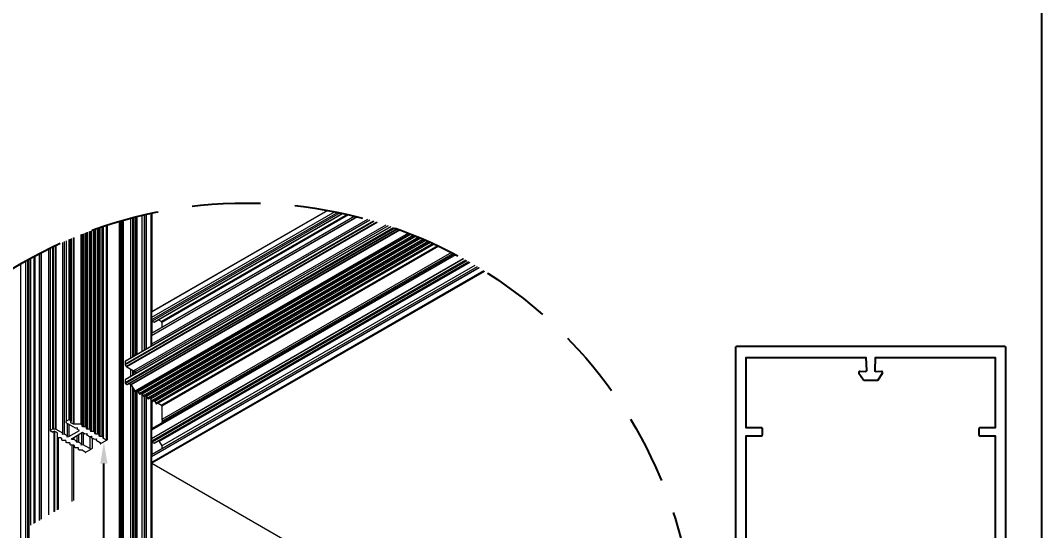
# Model space of a CAD drawing. Header units: millimetres. Extents: x 39 to 459, y 26 to 647.
# Drawn here: x 154.2 to 248.6, y 126.9 to 174.1 of the extents above; entities that cross this region are included whole.
import ezdxf

# ---------------------------------------------------------------- set-up
doc = ezdxf.new("R2010")
doc.units = ezdxf.units.MM
doc.header["$PDSIZE"] = -1
doc.linetypes.add('DASH2', pattern=[19.05, 12.7, -6.35])
doc.layers.add('ANTET', color=7, linetype='Continuous')
doc.dimstyles.new('ISO-25$0', dxfattribs={"dimtxt": 2.5, "dimasz": 2.5, "dimexe": 1.25, "dimexo": 0.625, "dimtad": 1, "dimtxsty": 'Standard', "dimcen": 2.5, "dimadec": 0, "dimazin": 0, "dimtfac": 1, "dimtmove": 0, "dimatfit": 3, "dimfxl": 1, "dimarcsym": 0})

# ---------------------------------------------------------------- blocks, each defined once
blk = doc.blocks.new('*D13')
at = {"layer": 'ANTET', "color": 0, "lineweight": -2}
for p, q in [((161.897, 135.123), (161.912, 135.123)), ((161.912, 97.893), (161.912, 133.123)), ((161.912, 95.893), (161.912, 95.893))]:
    blk.add_line(p, q, dxfattribs=at)
at = {"layer": 'ANTET', "color": 0}
for points in [[(162.246, 133.123), (161.579, 133.123), (161.912, 135.123)], [(161.579, 97.893), (162.246, 97.893), (161.912, 95.893)]]:
    blk.add_solid(points, dxfattribs=at)
at = {"layer": 'Defpoints', "color": 0}
for p in [(161.897, 135.123), (161.912, 135.123), (161.912, 95.893)]:
    blk.add_point(p, dxfattribs=at)
at = {"layer": 'ANTET', "color": 0, "insert": (160.011, 115.508), "char_height": 2.5, "attachment_point": 5, "rotation": 90}
blk.add_mtext('{\\fArial|b0|i0|c0|p0;140 mm}', dxfattribs=at)
blk = doc.blocks.new('MN50.S.1')
at = {"color": 252}
blk.add_lwpolyline([(9907.25, 888.558), (9907.25, 1185.558), (10117.25, 1185.558), (10117.25, 888.558)], close=True, dxfattribs=at)

msp = doc.modelspace()

# ---------------------------------------------------------------- linework, layer by layer
at = {"color": 8, "linetype": 'Continuous', "lineweight": 15}
for p, q in [((164.361, 155.819), (164.361, 142.872)), ((164.365, 155.82), (164.365, 142.874)), ((164.552, 155.87), (164.552, 142.982)), ((164.691, 155.906), (164.691, 143.062)), ((164.846, 155.946), (164.846, 143.152)), ((165.656, 156.143), (165.656, 143.619)), ((165.813, 156.18), (165.813, 143.71)), ((165.817, 156.181), (165.817, 143.712)), ((166.254, 156.278), (166.254, 143.964)), ((166.351, 156.299), (166.351, 147.189)), ((183.742, 156.317), (166.39, 146.302)), ((183.967, 156.268), (166.545, 146.213)), ((184.386, 156.174), (167.224, 146.269)), ((184.525, 156.142), (167.273, 146.185)), ((192.105, 153.578), (166.622, 138.871)), ((192.31, 153.486), (166.713, 138.713)), ((192.447, 153.423), (166.937, 138.699)), ((192.765, 153.274), (167.224, 138.533)), ((192.872, 153.224), (167.273, 138.449)), ((196.587, 151.224), (166.302, 133.745)), ((196.591, 151.221), (166.302, 133.74)), ((196.433, 151.316), (166.317, 133.935)), ((195.472, 151.876), (166.39, 135.091)), ((195.628, 151.787), (166.545, 135.002)), ((197.014, 150.961), (166.302, 133.236)), ((197.108, 150.903), (166.351, 133.152)), ((166.351, 146.338), (166.351, 145.193)), ((164.361, 141.868), (164.361, 141.162)), ((164.365, 141.865), (164.365, 141.165)), ((164.552, 141.757), (164.552, 141.272)), ((164.691, 141.727), (164.691, 141.353)), ((164.846, 141.588), (164.846, 141.442)), ((164.361, 140.466), (164.361, 98.427)), ((164.365, 140.464), (164.365, 98.429)), ((164.552, 140.214), (164.552, 98.52)), ((164.691, 139.973), (164.691, 98.516)), ((164.846, 139.77), (164.846, 98.427)), ((165.656, 139.328), (165.656, 99.157)), ((165.813, 139.36), (165.813, 99.265)), ((165.817, 139.356), (165.817, 99.267)), ((166.254, 139.061), (166.254, 99.519)), ((166.351, 138.903), (166.351, 136.347)), ((158.828, 136.993), (158.828, 136.937)), ((157.274, 136.096), (157.274, 128.65)), ((157.347, 136.105), (157.347, 128.692)), ((157.59, 135.97), (157.59, 128.832)), ((157.687, 135.497), (157.687, 128.888)), ((160.599, 135.637), (160.599, 134.513)), ((160.842, 135.494), (160.842, 134.513)), ((161.57, 135.074), (161.57, 134.934)), ((166.351, 135.127), (166.351, 133.982)), ((160.187, 134.191), (160.187, 134.135)), ((166.351, 133.152), (166.351, 99.519))]:
    msp.add_line(p, q, dxfattribs=at)
at = {"color": 7, "linetype": 'Continuous', "lineweight": 15}
for p, q in [((164.866, 143.163), (164.866, 155.951)), ((164.943, 155.97), (164.943, 143.208)), ((165.428, 156.09), (165.428, 143.488)), ((165.632, 156.138), (165.632, 143.605)), ((182.6, 156.543), (166.302, 147.137)), ((183.255, 156.417), (166.302, 146.633)), ((183.262, 156.416), (166.302, 146.628)), ((185.339, 155.943), (166.302, 144.956)), ((185.344, 155.941), (166.302, 144.951)), ((182.569, 156.549), (166.316, 147.169)), ((183.538, 156.359), (166.317, 146.421)), ((185.12, 155.998), (166.317, 145.146)), ((185.086, 156.006), (166.338, 145.186)), ((166.579, 146.209), (183.996, 156.261)), ((161.147, 154.818), (161.147, 135.888)), ((161.329, 154.882), (161.329, 135.888)), ((161.432, 154.918), (161.432, 135.829)), ((161.535, 154.954), (161.535, 135.664)), ((161.717, 155.016), (161.717, 135.664)), ((161.82, 155.051), (161.82, 135.605)), ((161.84, 155.058), (161.84, 135.478)), ((162.128, 155.154), (162.128, 135.312)), ((162.225, 155.186), (162.225, 135.312)), ((163.317, 155.525), (163.317, 96.704)), ((163.463, 155.568), (163.463, 96.788)), ((163.581, 155.602), (163.581, 97.895)), ((163.681, 155.631), (163.681, 98.035)), ((186.503, 155.628), (163.875, 142.568)), ((186.794, 155.543), (163.875, 142.316)), ((188.424, 155.027), (163.875, 140.859)), ((188.698, 154.933), (163.875, 140.606)), ((186.476, 155.635), (163.89, 142.6)), ((186.858, 155.524), (163.89, 142.268)), ((188.399, 155.036), (163.89, 140.89)), ((188.819, 154.891), (163.924, 140.522)), ((187.114, 155.448), (163.987, 142.1)), ((188.399, 155.036), (163.987, 140.946)), ((187.178, 155.429), (164.021, 142.064)), ((189, 154.827), (164.069, 140.438)), ((164.104, 140.435), (189.025, 154.818)), ((187.987, 155.173), (164.647, 141.702)), ((188.184, 155.108), (164.802, 141.613)), ((186.273, 155.693), (166.302, 144.167)), ((158.755, 153.88), (158.755, 137.175)), ((158.9, 153.942), (158.9, 137.091)), ((158.92, 137.063), (158.92, 153.95)), ((159.07, 154.013), (159.07, 136.796)), ((159.119, 154.034), (159.119, 136.785)), ((159.776, 154.301), (159.776, 136.785)), ((159.879, 154.342), (159.879, 136.725)), ((159.982, 154.382), (159.982, 136.561)), ((160.164, 154.453), (160.164, 136.561)), ((160.267, 154.493), (160.267, 136.501)), ((160.37, 154.532), (160.37, 136.337)), ((160.552, 154.6), (160.552, 136.337)), ((160.655, 154.639), (160.655, 136.277)), ((160.758, 154.677), (160.758, 136.113)), ((160.941, 154.743), (160.941, 136.113)), ((161.044, 154.781), (161.044, 136.053)), ((189.209, 154.752), (164.409, 140.438)), ((189.269, 154.73), (164.444, 140.402)), ((190.065, 154.431), (164.772, 139.833)), ((190.188, 154.383), (164.875, 139.774)), ((190.311, 154.335), (165.069, 139.767)), ((190.527, 154.249), (165.16, 139.609)), ((190.648, 154.2), (165.263, 139.55)), ((190.769, 154.151), (165.457, 139.543)), ((190.982, 154.064), (165.549, 139.385)), ((191.101, 154.014), (165.652, 139.326)), ((191.221, 153.964), (165.846, 139.319)), ((191.431, 153.875), (165.937, 139.161)), ((156.789, 152.977), (156.789, 128.37)), ((156.939, 153.05), (156.939, 136.166)), ((156.959, 153.06), (156.959, 136.194)), ((157.177, 153.165), (157.177, 136.32)), ((157.226, 153.188), (157.226, 136.332)), ((157.42, 153.28), (157.42, 136.332)), ((157.469, 153.303), (157.469, 136.32)), ((158.095, 153.591), (158.095, 135.959)), ((158.25, 153.66), (158.25, 135.869)), ((158.419, 153.734), (158.419, 137.021)), ((158.439, 153.743), (158.439, 137.049)), ((158.658, 153.838), (158.658, 137.175)), ((191.549, 153.824), (166.04, 139.101)), ((191.666, 153.773), (166.234, 139.095)), ((191.873, 153.682), (166.325, 138.937)), ((191.99, 153.63), (166.428, 138.877)), ((192.425, 153.433), (166.816, 138.653)), ((154.984, 152.034), (154.984, 92.914)), ((155.139, 152.12), (155.139, 127.417)), ((155.159, 127.429), (155.159, 152.131)), ((155.43, 152.278), (155.43, 127.585)), ((155.527, 152.33), (155.527, 127.641)), ((155.925, 152.539), (155.925, 127.871)), ((155.949, 152.552), (155.949, 127.885)), ((156.106, 152.633), (156.106, 127.975)), ((156.11, 152.635), (156.11, 127.977)), ((194.433, 152.443), (166.302, 136.207)), ((195.136, 152.063), (166.302, 135.422)), ((195.14, 152.061), (166.302, 135.417)), ((194.328, 152.498), (166.373, 136.364)), ((194.05, 152.642), (167.273, 137.188)), ((194.203, 152.563), (167.273, 137.02)), ((194.203, 152.563), (167.346, 137.062)), ((154.217, 151.598), (154.217, 92.572)), ((154.654, 151.849), (154.654, 92.824)), ((154.658, 151.852), (154.658, 92.827)), ((154.845, 151.957), (154.845, 92.917)), ((195.331, 151.955), (166.317, 135.21)), ((196.41, 151.331), (166.338, 133.975)), ((166.579, 134.998), (195.649, 151.776)), ((195.726, 151.732), (167.03, 135.17)), ((196.209, 151.45), (167.273, 134.75)), ((166.302, 147.137), (166.302, 146.633)), ((166.302, 146.628), (166.317, 146.421)), ((166.953, 146.425), (167.224, 146.269)), ((166.39, 146.302), (166.545, 146.213)), ((167.273, 146.185), (167.273, 145.725)), ((166.317, 145.146), (166.302, 144.956)), ((166.302, 144.951), (166.302, 144.167)), ((163.875, 142.568), (163.875, 142.316)), ((163.89, 142.268), (163.987, 142.1)), ((164.021, 142.064), (164.647, 141.702)), ((164.742, 141.757), (164.802, 141.613)), ((164.802, 141.613), (164.972, 141.515)), ((163.875, 140.859), (163.875, 140.606)), ((163.987, 140.946), (163.89, 140.89)), ((164.866, 141.454), (164.866, 141.576)), ((164.943, 141.532), (164.943, 141.498)), ((163.924, 140.522), (164.069, 140.438)), ((164.26, 140.525), (164.409, 140.438)), ((164.444, 140.402), (164.772, 139.833)), ((164.866, 98.399), (164.866, 139.77)), ((164.943, 139.813), (164.943, 97.923)), ((165.069, 139.767), (165.16, 139.609)), ((165.428, 139.58), (165.428, 97.923)), ((165.457, 139.543), (165.549, 139.385)), ((165.632, 139.321), (165.632, 99.119)), ((165.846, 139.319), (165.937, 139.161)), ((166.234, 139.095), (166.325, 138.937)), ((166.622, 138.871), (166.713, 138.713)), ((166.937, 138.699), (167.224, 138.533)), ((167.273, 138.449), (167.273, 137.188)), ((158.419, 136.909), (158.419, 137.021)), ((158.658, 137.175), (158.439, 137.049)), ((159.284, 136.393), (158.439, 136.881)), ((158.755, 137.175), (158.9, 137.091)), ((158.9, 137.035), (158.828, 136.993)), ((158.828, 136.937), (159.07, 136.796)), ((167.273, 137.188), (167.346, 137.062)), ((167.346, 137.062), (167.273, 137.02)), ((167.273, 137.02), (167.273, 136.883)), ((157.177, 136.32), (156.959, 136.194)), ((157.105, 136.054), (156.959, 136.138)), ((157.274, 136.096), (157.202, 136.054)), ((157.226, 136.332), (157.42, 136.332)), ((157.367, 128.703), (157.367, 136.098)), ((157.614, 135.956), (157.371, 136.096)), ((157.469, 136.32), (158.095, 135.959)), ((158.095, 135.959), (158.051, 135.844)), ((158.532, 136.827), (158.532, 135.707)), ((158.686, 136.738), (158.686, 135.617)), ((158.686, 135.617), (159.657, 136.178)), ((158.969, 135.454), (159.939, 136.015)), ((159.119, 136.785), (159.776, 136.785)), ((159.483, 136.418), (159.284, 136.393)), ((159.439, 136.304), (159.483, 136.418)), ((159.439, 136.413), (159.439, 136.304)), ((159.657, 136.178), (159.439, 136.304)), ((159.842, 135.959), (159.842, 134.95)), ((159.879, 136.725), (159.879, 136.62)), ((159.939, 136.015), (160.158, 135.889)), ((159.982, 136.561), (160.164, 136.561)), ((159.997, 135.982), (159.997, 134.861)), ((160.267, 136.501), (160.267, 136.396)), ((160.37, 136.337), (160.552, 136.337)), ((160.655, 136.277), (160.655, 136.172)), ((160.758, 136.113), (160.941, 136.113)), ((161.044, 136.053), (161.044, 135.948)), ((166.302, 136.207), (166.302, 135.422)), ((157.634, 135.549), (157.634, 135.928)), ((157.92, 135.49), (157.737, 135.49)), ((158.023, 135.325), (158.023, 135.43)), ((158.051, 135.844), (158.25, 135.869)), ((158.308, 135.265), (158.126, 135.265)), ((158.25, 135.869), (158.532, 135.707)), ((158.411, 135.101), (158.411, 135.206)), ((158.532, 135.707), (158.488, 135.592)), ((158.488, 135.592), (158.686, 135.617)), ((158.696, 135.041), (158.514, 135.041)), ((158.925, 135.34), (158.969, 135.454)), ((159.123, 135.365), (158.925, 135.34)), ((159.123, 135.544), (159.123, 135.365)), ((159.406, 135.202), (159.123, 135.365)), ((159.361, 135.088), (159.406, 135.202)), ((159.56, 135.113), (159.361, 135.088)), ((159.406, 135.707), (159.406, 135.202)), ((159.56, 135.796), (159.56, 135.113)), ((159.842, 134.95), (159.56, 135.113)), ((160.158, 135.889), (160.356, 135.914)), ((160.356, 135.914), (160.312, 135.799)), ((160.312, 135.908), (160.312, 135.799)), ((160.312, 135.799), (160.595, 135.637)), ((160.595, 135.637), (160.793, 135.662)), ((160.793, 135.662), (160.749, 135.547)), ((160.749, 135.656), (160.749, 135.547)), ((160.749, 135.547), (161.031, 135.384)), ((161.031, 135.384), (161.23, 135.41)), ((161.147, 135.888), (161.329, 135.888)), ((161.23, 135.41), (161.186, 135.295)), ((161.186, 135.404), (161.186, 135.295)), ((161.186, 135.295), (161.57, 135.074)), ((161.432, 135.829), (161.432, 135.724)), ((161.535, 135.664), (161.717, 135.664)), ((161.57, 134.934), (162.225, 135.312)), ((161.82, 135.605), (161.82, 135.506)), ((161.84, 135.478), (162.128, 135.312)), ((166.302, 135.417), (166.317, 135.21)), ((166.39, 135.091), (166.545, 135.002)), ((166.953, 135.214), (167.03, 135.17)), ((167.03, 135.17), (167.273, 134.75)), ((158.799, 134.877), (158.799, 134.982)), ((159.084, 134.817), (158.902, 134.817)), ((158.949, 134.817), (158.949, 129.616)), ((159.095, 134.817), (159.095, 129.7)), ((159.187, 134.653), (159.187, 134.758)), ((159.473, 134.593), (159.29, 134.593)), ((159.576, 134.428), (159.576, 134.534)), ((159.85, 134.369), (159.679, 134.369)), ((159.798, 134.836), (159.842, 134.95)), ((159.997, 134.861), (159.798, 134.836)), ((160.187, 134.191), (159.899, 134.357)), ((160.599, 134.513), (159.997, 134.861)), ((160.187, 134.135), (160.842, 134.513)), ((167.273, 134.75), (167.273, 134.514)), ((166.317, 133.935), (166.302, 133.745)), ((166.302, 133.74), (166.302, 133.236)), ((166.351, 133.152), (196.588, 115.7))]:
    msp.add_line(p, q, dxfattribs=at)
at = {"color": 252, "ltscale": 10}
for points in [[(245.294, 81.54), (245.294, 143.84, 0.414254), (245.194, 143.94), (220.394, 143.94, 0.414251), (220.294, 143.84), (220.294, 81.54, 0.414185)], [(221.294, 84.44), (221.294, 135.69), (222.694, 135.69, 0.414195), (222.794, 135.79), (222.794, 136.34, 0.414239), (222.694, 136.44), (221.294, 136.44), (221.294, 142.94), (232.351, 142.94), (232.394, 141.726, -0.434843), (232.29, 141.622), (231.797, 141.64, 0.612767), (231.711, 141.484), (232.115, 140.884, 0.249305), (232.198, 140.84), (233.389, 140.84, 0.249309), (233.472, 140.884), (233.876, 141.484, 0.61277), (233.79, 141.64), (233.297, 141.622, -0.434839), (233.194, 141.726), (233.236, 142.94), (244.294, 142.94), (244.294, 136.44), (242.894, 136.44, 0.414235), (242.794, 136.34), (242.794, 135.79, 0.414192), (242.894, 135.69), (244.294, 135.69), (244.294, 84.44)]]:
    msp.add_lwpolyline(points, format="xyb", dxfattribs=at)
at = {"color": 7, "linetype": 'Continuous', "lineweight": 15, "flags": 128}
for points in [[(164.772, 139.833), (164.783, 139.816), (164.796, 139.801), (164.809, 139.789), (164.823, 139.779), (164.838, 139.772), (164.851, 139.769), (164.864, 139.77), (164.875, 139.774)], [(164.968, 139.827), (164.977, 139.831), (164.99, 139.831), (165.003, 139.828), (165.018, 139.821), (165.032, 139.812), (165.045, 139.799), (165.058, 139.784), (165.069, 139.767)], [(165.16, 139.609), (165.171, 139.592), (165.184, 139.577), (165.198, 139.565), (165.212, 139.555), (165.226, 139.548), (165.24, 139.545), (165.252, 139.546), (165.263, 139.55)], [(165.356, 139.603), (165.365, 139.606), (165.378, 139.607), (165.392, 139.604), (165.406, 139.597), (165.42, 139.587), (165.434, 139.575), (165.446, 139.56), (165.457, 139.543)], [(165.549, 139.385), (165.56, 139.368), (165.572, 139.353), (165.586, 139.34), (165.6, 139.331), (165.614, 139.324), (165.628, 139.321), (165.641, 139.322), (165.652, 139.326)], [(165.744, 139.379), (165.754, 139.382), (165.766, 139.383), (165.78, 139.38), (165.794, 139.373), (165.808, 139.363), (165.822, 139.351), (165.835, 139.336), (165.846, 139.319)], [(165.937, 139.161), (165.948, 139.144), (165.96, 139.129), (165.974, 139.116), (165.988, 139.107), (166.003, 139.1), (166.016, 139.097), (166.029, 139.097), (166.04, 139.101)], [(166.132, 139.155), (166.142, 139.158), (166.155, 139.159), (166.168, 139.156), (166.183, 139.149), (166.197, 139.139), (166.21, 139.127), (166.223, 139.112), (166.234, 139.095)], [(166.325, 138.937), (166.336, 138.92), (166.349, 138.905), (166.362, 138.892), (166.377, 138.882), (166.391, 138.876), (166.404, 138.873), (166.417, 138.873), (166.428, 138.877)], [(166.521, 138.931), (166.53, 138.934), (166.543, 138.935), (166.557, 138.932), (166.571, 138.925), (166.585, 138.915), (166.599, 138.902), (166.611, 138.887), (166.622, 138.871)], [(166.713, 138.713), (166.724, 138.696), (166.737, 138.681), (166.751, 138.668), (166.765, 138.658), (166.779, 138.652), (166.793, 138.649), (166.805, 138.649), (166.816, 138.653)], [(159.776, 136.785), (159.796, 136.784), (159.815, 136.78), (159.833, 136.775), (159.849, 136.767), (159.861, 136.758), (159.871, 136.748), (159.877, 136.737), (159.879, 136.725)], [(159.879, 136.62), (159.881, 136.609), (159.887, 136.597), (159.896, 136.587), (159.909, 136.578), (159.924, 136.571), (159.942, 136.565), (159.962, 136.562), (159.982, 136.561)], [(160.164, 136.561), (160.184, 136.56), (160.203, 136.556), (160.221, 136.551), (160.237, 136.543), (160.25, 136.534), (160.259, 136.524), (160.265, 136.513), (160.267, 136.501)], [(160.267, 136.396), (160.269, 136.385), (160.275, 136.373), (160.284, 136.363), (160.297, 136.354), (160.313, 136.347), (160.331, 136.341), (160.35, 136.338), (160.37, 136.337)], [(160.552, 136.337), (160.572, 136.336), (160.592, 136.332), (160.61, 136.327), (160.625, 136.319), (160.638, 136.31), (160.647, 136.3), (160.653, 136.289), (160.655, 136.277)], [(160.655, 136.172), (160.657, 136.16), (160.663, 136.149), (160.673, 136.139), (160.685, 136.13), (160.701, 136.123), (160.719, 136.117), (160.738, 136.114), (160.758, 136.113)], [(160.941, 136.113), (160.961, 136.111), (160.98, 136.108), (160.998, 136.103), (161.013, 136.095), (161.026, 136.086), (161.036, 136.076), (161.042, 136.065), (161.044, 136.053)], [(161.044, 135.948), (161.046, 135.936), (161.051, 135.925), (161.061, 135.915), (161.074, 135.906), (161.089, 135.899), (161.107, 135.893), (161.126, 135.89), (161.147, 135.888)], [(166.302, 136.207), (166.307, 136.259), (166.321, 136.303), (166.343, 136.339), (166.373, 136.364), (166.373, 136.364)], [(157.737, 135.49), (157.717, 135.491), (157.698, 135.494), (157.68, 135.5), (157.664, 135.507), (157.652, 135.516), (157.642, 135.526), (157.636, 135.537), (157.634, 135.549)], [(158.023, 135.43), (158.021, 135.442), (158.015, 135.453), (158.005, 135.463), (157.992, 135.472), (157.977, 135.48), (157.959, 135.485), (157.94, 135.488), (157.92, 135.49)], [(158.126, 135.265), (158.105, 135.267), (158.086, 135.27), (158.068, 135.275), (158.053, 135.283), (158.04, 135.292), (158.03, 135.302), (158.025, 135.313), (158.023, 135.325)], [(158.411, 135.206), (158.409, 135.218), (158.403, 135.229), (158.394, 135.239), (158.381, 135.248), (158.365, 135.255), (158.347, 135.261), (158.328, 135.264), (158.308, 135.265)], [(158.514, 135.041), (158.494, 135.042), (158.474, 135.046), (158.457, 135.051), (158.441, 135.059), (158.428, 135.068), (158.419, 135.078), (158.413, 135.089), (158.411, 135.101)], [(158.799, 134.982), (158.797, 134.993), (158.791, 135.005), (158.782, 135.015), (158.769, 135.024), (158.753, 135.031), (158.736, 135.037), (158.716, 135.04), (158.696, 135.041)], [(161.329, 135.888), (161.349, 135.887), (161.368, 135.884), (161.386, 135.878), (161.402, 135.871), (161.415, 135.862), (161.424, 135.852), (161.43, 135.841), (161.432, 135.829)], [(161.432, 135.724), (161.434, 135.712), (161.44, 135.701), (161.449, 135.691), (161.462, 135.682), (161.478, 135.674), (161.495, 135.669), (161.515, 135.666), (161.535, 135.664)], [(161.717, 135.664), (161.737, 135.663), (161.757, 135.66), (161.774, 135.654), (161.79, 135.647), (161.803, 135.638), (161.812, 135.628), (161.818, 135.617), (161.82, 135.605)], [(158.902, 134.817), (158.882, 134.818), (158.863, 134.822), (158.845, 134.827), (158.829, 134.835), (158.817, 134.844), (158.807, 134.854), (158.801, 134.865), (158.799, 134.877)], [(159.187, 134.758), (159.185, 134.769), (159.18, 134.781), (159.17, 134.791), (159.157, 134.8), (159.142, 134.807), (159.124, 134.813), (159.105, 134.816), (159.084, 134.817)], [(159.29, 134.593), (159.27, 134.594), (159.251, 134.598), (159.233, 134.603), (159.218, 134.611), (159.205, 134.62), (159.195, 134.63), (159.189, 134.641), (159.187, 134.653)], [(159.576, 134.534), (159.574, 134.545), (159.568, 134.556), (159.558, 134.567), (159.546, 134.576), (159.53, 134.583), (159.512, 134.589), (159.493, 134.592), (159.473, 134.593)], [(159.679, 134.369), (159.659, 134.37), (159.639, 134.374), (159.621, 134.379), (159.606, 134.386), (159.593, 134.395), (159.584, 134.406), (159.578, 134.417), (159.576, 134.428)]]:
    msp.add_lwpolyline(points, dxfattribs=at)
at = {"color": 7, "linetype": 'Continuous', "lineweight": 15}
for centre, radius, start, end in [((166.336, 147.141), 0.0344, 125.61007, 185.67086), ((166.376, 146.633), 0.0735, 180.16655, 184.05827), ((166.476, 146.436), 0.16, 185.65934, 237.22537), ((166.565, 146.241), 0.0344, 234.26677, 294.43376), ((167.168, 146.18), 0.105, 2.59271, 57.43333), ((166.368, 144.951), 0.0658, 175.71157, 179.86435), ((166.365, 145.146), 0.0479, 124.09151, 180.41314), ((166.752, 144.176), 0.45, 181.19944, 201.59634), ((163.91, 142.572), 0.0345, 125.63458, 185.64051), ((163.974, 142.319), 0.0988, 181.91118, 211.20418), ((164.073, 142.148), 0.099, 208.85949, 238.05138), ((163.91, 140.862), 0.0345, 125.59049, 185.65657), ((163.981, 140.611), 0.106, 182.62866, 237.37323), ((164.09, 140.466), 0.0346, 234.4796, 294.21424), ((164.357, 140.355), 0.0986, 28.80112, 58.10795), ((166.916, 138.671), 0.035, 54.61535, 111.33552), ((167.167, 138.444), 0.106, 2.61502, 57.38687), ((158.453, 137.017), 0.0345, 114.34204, 174.39294), ((158.453, 136.912), 0.0344, 185.63543, 245.66922), ((158.706, 137.081), 0.106, 62.61764, 117.38236), ((158.838, 136.965), 0.0299, 110.73438, 249.22377), ((158.89, 137.063), 0.03, 290.79773, 69.20227), ((156.97, 136.166), 0.03, 110.80073, 249.24111), ((157.153, 136.148), 0.106, 242.65782, 297.34218), ((157.224, 136.233), 0.0987, 88.77832, 118.08715), ((157.323, 136.003), 0.105, 62.58526, 117.4389), ((157.422, 136.232), 0.0996, 62.05285, 91.05986), ((157.6, 135.925), 0.0345, 5.7186, 65.58605), ((159.117, 136.884), 0.0988, 241.93533, 271.17738), ((161.543, 135.004), 0.0749, 290.79556, 69.22117), ((161.854, 135.509), 0.0344, 185.63542, 245.66922), ((162.177, 135.406), 0.106, 242.61764, 297.38236), ((166.375, 135.422), 0.0724, 180.13608, 184.08874), ((166.476, 135.226), 0.16, 185.66852, 237.21619), ((166.565, 135.03), 0.0345, 234.40165, 294.29888), ((159.852, 134.27), 0.0989, 61.94295, 91.16975), ((160.176, 134.163), 0.03, 290.86144, 69.1804), ((160.72, 134.748), 0.264, 242.62726, 297.37274), ((166.366, 133.74), 0.0635, 175.63593, 179.93999), ((166.408, 133.241), 0.106, 182.6035, 237.39236), ((166.365, 133.936), 0.0479, 124.07908, 180.37726)]:
    msp.add_arc(centre, radius, start, end, dxfattribs=at)
at = {"layer": 'ANTET', "color": 0, "linetype": 'DASH2', "ltscale": 0.5}
msp.add_circle((175.086, 115.74), 41.489, dxfattribs=at)

# ---------------------------------------------------------------- block references
at = {"layer": 'ANTET', "color": 0}
msp.add_blockref('MN50.S.1', (-9868.658, -862.935), dxfattribs=at)

# ---------------------------------------------------------------- dimensions: what is measured, and where the dimension line sits
at = {"layer": 'ANTET', "color": 1}
dim = msp.add_linear_dim(base=(161.912, 135.123), p1=(161.912, 95.893), p2=(161.897, 135.123), angle=90, text='{\\fArial|b0|i0|c0|p0;140 mm}', dimstyle='ISO-25$0', override={"dimasz": 2, "dimexe": 0, "dimexo": 0}, dxfattribs=at)
dim.commit()
dim.dimension.update_dxf_attribs({"geometry": '*D13', "text_midpoint": (160.011, 115.508)})

doc.saveas('drawing.dxf')
